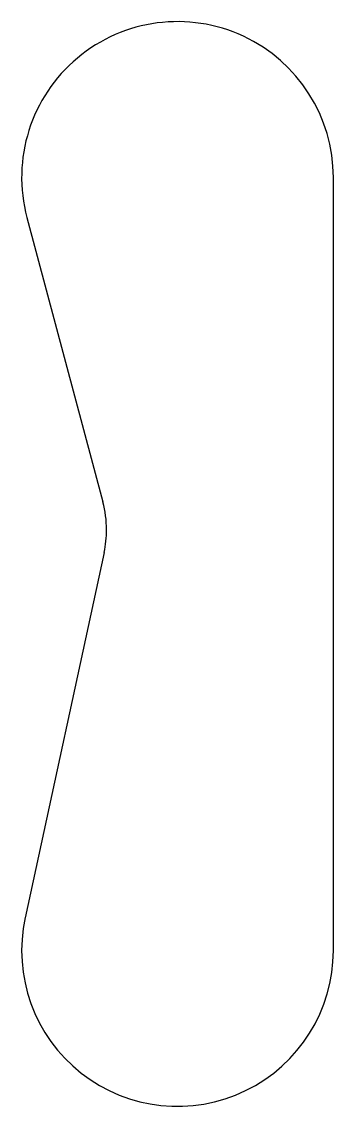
# Model space of a CAD drawing. Header units: millimetres. Extents: x -16 to 16, y -16 to 95.
import ezdxf

# ---------------------------------------------------------------- set-up
doc = ezdxf.new("R2010")
doc.units = ezdxf.units.MM

msp = doc.modelspace()

# ---------------------------------------------------------------- linework, layer by layer
at = {"layer": 'PITCH_LINE_260MM'}
for p, q in [((15.92, 0), (15.92, 79)), ((-15.38, 74.9), (-7.62, 45.84)), ((-7.5, 40.68), (-15.56, 3.36))]:
    msp.add_line(p, q, dxfattribs=at)
for centre, radius, start, end in [((0, 79), 15.92, 0, 194.9438), ((-18.25, 43), 11, 0, 14.9438), ((-18.25, 43), 11, 347.813, 360), ((0, 0), 15.92, 167.813, 360)]:
    msp.add_arc(centre, radius, start, end, dxfattribs=at)

doc.saveas('drawing.dxf')
